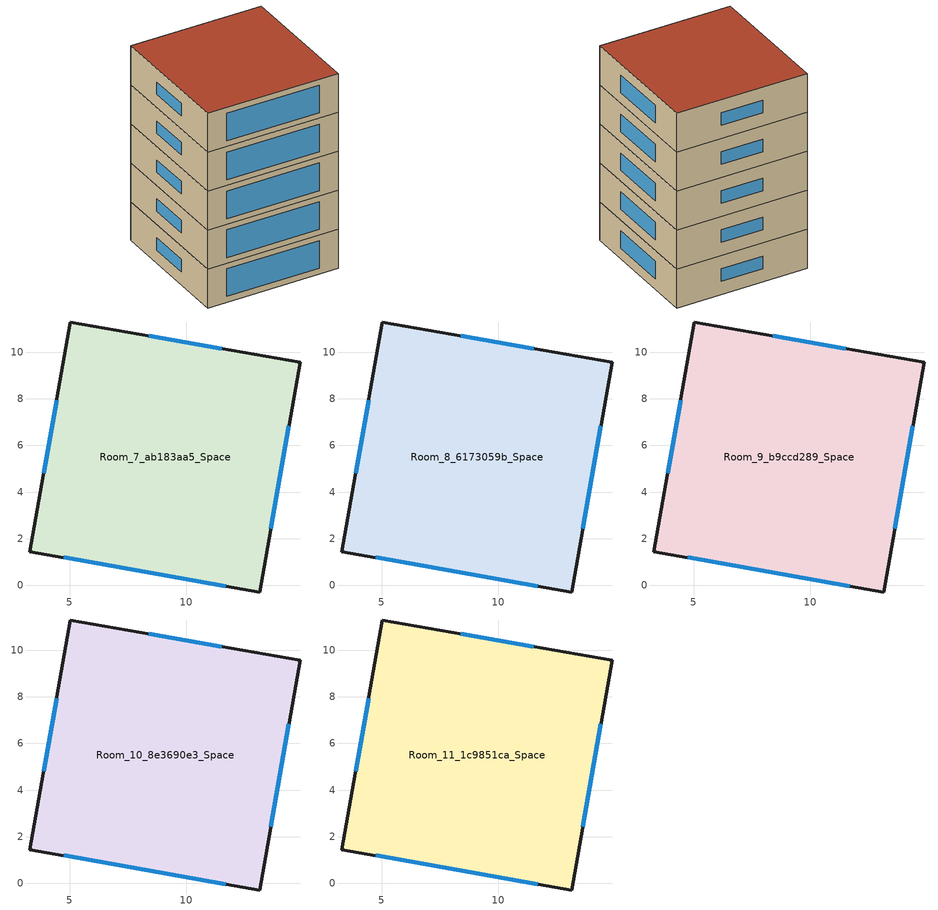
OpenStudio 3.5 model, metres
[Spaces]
Room_7_ab183aa5_Space
 floor ground: 14.89,9.56 13.15,-0.29 3.3,1.45 5.04,11.3 z0
 wall outside: 13.15,-0.29 14.89,9.56 5.04,11.3 3.3,1.45 13.15,-0.29 z0:3
 window: 13.63,2.43 14.41,6.84 z0.83:2.17; 11.52,10.15 8.41,10.7 / 4.44,7.93 3.9,4.82 z1.03:1.97; 4.74,1.19 11.71,-0.03 z0.44:2.56
Room_8_6173059b_Space
 floor to Room_7_ab183aa5_Space: 14.89,9.56 13.15,-0.29 3.3,1.45 5.04,11.3 z3
 wall outside: 13.15,-0.29 14.89,9.56 5.04,11.3 3.3,1.45 13.15,-0.29 z3:6
 window: 13.63,2.43 14.41,6.84 z3.83:5.17; 11.52,10.15 8.41,10.7 / 4.44,7.93 3.9,4.82 z4.03:4.97; 4.74,1.19 11.71,-0.03 z3.44:5.56
Room_9_b9ccd289_Space
 floor to Room_8_6173059b_Space: 14.89,9.56 13.15,-0.29 3.3,1.45 5.04,11.3 z6
 wall outside: 13.15,-0.29 14.89,9.56 5.04,11.3 3.3,1.45 13.15,-0.29 z6:9
 window: 13.63,2.43 14.41,6.84 z6.83:8.17; 11.52,10.15 8.41,10.7 / 4.44,7.93 3.9,4.82 z7.03:7.97; 4.74,1.19 11.71,-0.03 z6.44:8.56
Room_10_8e3690e3_Space
 floor to Room_9_b9ccd289_Space: 14.89,9.56 13.15,-0.29 3.3,1.45 5.04,11.3 z9
 wall outside: 13.15,-0.29 14.89,9.56 5.04,11.3 3.3,1.45 13.15,-0.29 z9:12
 window: 13.63,2.43 14.41,6.84 z9.83:11.17; 11.52,10.15 8.41,10.7 / 4.44,7.93 3.9,4.82 z10.03:10.97; 4.74,1.19 11.71,-0.03 z9.44:11.56
Room_11_1c9851ca_Space
 floor to Room_10_8e3690e3_Space: 14.89,9.56 13.15,-0.29 3.3,1.45 5.04,11.3 z12
 wall outside: 13.15,-0.29 14.89,9.56 5.04,11.3 3.3,1.45 13.15,-0.29 z12:15
 window: 13.63,2.43 14.41,6.84 z12.83:14.17; 11.52,10.15 8.41,10.7 / 4.44,7.93 3.9,4.82 z13.03:13.97; 4.74,1.19 11.71,-0.03 z12.44:14.56
 roof outside: 5.04,11.3 3.3,1.45 13.15,-0.29 14.89,9.56 z15
[Building]
Building 1: North Axis {deg}=0; Default Construction Set=Default Generic Construction Set; Standards Building Type=MediumOffice
[Site]
Site 1: Terrain=City
[SizingPeriod:DesignDay] Barometric Pressure {Pa}=101225; Wind Speed {m/s}=4.7; Day of Month=21; Humidity Condition Type=Wetbulb; Solar Model Indicator=ASHRAEClearSky
Name | Maximum Dry-Bulb Temperature {C} | Daily Dry-Bulb Temperature Range {deltaC} | Wind Direction {deg} | Sky Clearness | Month | Day Type | Wetbulb or DewPoint at Maximum Dry-Bulb {C}
Haifa.AP Heating Design Day 99.6% Condns DB | 8 | 0 | 74 | 0 | 1 | WinterDesignDay | 8
Haifa.AP Cooling Design Day 0.4% Condns DB=>MWB | 32 | 7.1 | 245 | 1 | 8 | SummerDesignDay | 21.3
[Site:WaterMainsTemperature]
Calculation Method=CorrelationFromWeatherFile
[ClimateZones]
Climate Zone Institution Name 1=ASHRAE; Climate Zone Document Name 1=ANSI/ASHRAE Standard 169; Climate Zone Document Year 1=2006; Climate Zone Value 1=3A
[Material]
Name | Roughness | Thickness {m} | Conductivity {W/m-K} | Density {kg/m3} | Specific Heat {J/kg-K} | Thermal Absorptance | Solar Absorptance | Visible Absorptance
Generic Roof Membrane | MediumRough | 0.01 | 0.16 | 1120 | 1460 | 0.9 | 0.65 | 0.65
Generic Acoustic Tile | MediumSmooth | 0.02 | 0.06 | 368 | 590 | 0.9 | 0.2 | 0.2
Generic 25mm Wood | MediumSmooth | 0.0254 | 0.15 | 608 | 1630 | 0.9 | 0.5 | 0.5
Generic HW Concrete | MediumRough | 0.2 | 1.95 | 2240 | 900 | 0.9 | 0.8 | 0.8
Generic Gypsum Board | MediumSmooth | 0.0127 | 0.16 | 800 | 1090 | 0.9 | 0.5 | 0.5
Generic Wall Air Gap | Smooth | 0.1 | 0.667 | 1.28 | 1000 | 0.9 | 0.7 | 0.7
Generic Ceiling Air Gap | Smooth | 0.1 | 0.556 | 1.28 | 1000 | 0.9 | 0.7 | 0.7
Generic Brick | MediumRough | 0.1 | 0.9 | 1920 | 790 | 0.9 | 0.65 | 0.65
Generic 50mm Insulation | MediumRough | 0.05 | 0.03 | 43 | 1210 | 0.9 | 0.7 | 0.7
Generic Painted Metal | Smooth | 0.0015 | 45 | 7690 | 410 | 0.9 | 0.5 | 0.5
Generic LW Concrete | MediumRough | 0.1 | 0.53 | 1280 | 840 | 0.9 | 0.8 | 0.8
Generic 25mm Insulation | MediumRough | 0.025 | 0.03 | 43 | 1210 | 0.9 | 0.7 | 0.7
Material 1 | Smooth | 0.1 | 0.1 | 0.1 | 100 |  | 0.65 | 0.65
[WindowMaterial:Gas]
Generic Window Air Gap: Gas Type=Air; Thickness {m}=0.0127
[WindowMaterial:Glazing] Optical Data Type=SpectralAverage; Thickness {m}=0.006; Infrared Transmittance at Normal Incidence=0; Front Side Infrared Hemispherical Emissivity=0.84; Conductivity {W/m-K}=1; Dirt Correction Factor for Solar and Visible Transmittance=1; Solar Diffusing=No
Name | Solar Transmittance at Normal Incidence | Front Side Solar Reflectance at Normal Incidence | Back Side Solar Reflectance at Normal Incidence | Visible Transmittance at Normal Incidence | Front Side Visible Reflectance at Normal Incidence | Back Side Visible Reflectance at Normal Incidence | Back Side Infrared Hemispherical Emissivity
Generic Low-e Glass | 0.45 | 0.36 | 0.36 | 0.71 | 0.21 | 0.21 | 0.047
Generic Clear Glass | 0.77 | 0.07 | 0.07 | 0.88 | 0.08 | 0.08 | 0.84
[Construction]
Generic Interior Door: Generic 25mm Wood
Generic Single Pane: Generic Clear Glass
Generic Shade: Material 1
Generic Interior Ceiling: Generic LW Concrete, Generic Ceiling Air Gap, Generic Acoustic Tile
Generic Interior Wall: Generic Gypsum Board, Generic Wall Air Gap, Generic Gypsum Board
Generic Exposed Floor: Generic Painted Metal, Generic Ceiling Air Gap, Generic 50mm Insulation, Generic LW Concrete
Generic Interior Floor: Generic Acoustic Tile, Generic Ceiling Air Gap, Generic LW Concrete
Generic Ground Slab: Generic 50mm Insulation, Generic HW Concrete
Generic Roof: Generic Roof Membrane, Generic 50mm Insulation, Generic LW Concrete, Generic Ceiling Air Gap, Generic Acoustic Tile
Generic Exterior Wall: Generic Brick, Generic LW Concrete, Generic 50mm Insulation, Generic Wall Air Gap, Generic Gypsum Board
Generic Underground Wall: Generic 50mm Insulation, Generic HW Concrete, Generic Wall Air Gap, Generic Gypsum Board
Generic Underground Roof: Generic 50mm Insulation, Generic HW Concrete, Generic Ceiling Air Gap, Generic Acoustic Tile
Generic Double Pane: Generic Low-e Glass, Generic Window Air Gap, Generic Clear Glass
Generic Exterior Door: Generic Painted Metal, Generic 25mm Insulation, Generic Painted Metal
[Construction:AirBoundary]
Generic Air Boundary: None, 0
[DefaultConstructionSet]
Default Generic Construction Set: Default Exterior Surface Constructions=Default Surface Constructions 2; Default Interior Surface Constructions=Default Surface Constructions 1; Default Ground Contact Surface Constructions=Default Surface Constructions 3; Default Exterior SubSurface Constructions=Default Sub Surface Constructions 2; Default Interior SubSurface Constructions=Default Sub Surface Constructions 1; Interior Partition Construction=Generic Air Boundary; Space Shading Construction=Generic Shade; Adiabatic Surface Construction=Generic Interior Wall
[DefaultSurfaceConstructions]
Name | Floor Construction | Wall Construction | Roof Ceiling Construction
Default Surface Constructions 1 | Generic Interior Floor | Generic Interior Wall | Generic Interior Ceiling
Default Surface Constructions 2 | Generic Exposed Floor | Generic Exterior Wall | Generic Roof
Default Surface Constructions 3 | Generic Ground Slab | Generic Underground Wall | Generic Underground Roof
[DefaultSubSurfaceConstructions]
Name | Fixed Window Construction | Operable Window Construction | Door Construction | Glass Door Construction | Overhead Door Construction | Skylight Construction
Default Sub Surface Constructions 1 | Generic Single Pane | Generic Single Pane | Generic Interior Door | Generic Single Pane
Default Sub Surface Constructions 2 | Generic Double Pane | Generic Double Pane | Generic Exterior Door | Generic Double Pane | Generic Exterior Door | Generic Double Pane
[SpaceType]
Generic Office Program: Design Specification Outdoor Air Object=Generic Office Ventilation
[People:Definition]
Generic Office People: Number of People Calculation Method=People/Area; People per Space Floor Area {person/m2}=0.0565; Fraction Radiant=0.3; Sensible Heat Fraction=Autocalculate
[People]
Generic Office People: People Definition=Generic Office People; Space or SpaceType=Generic Office Program; Number of People Schedule=Generic Office Occupancy; Activity Level Schedule=Seated Adult Activity; Multiplier=1
[Lights:Definition]
Generic Office Lighting: Design Level Calculation Method=Watts/Area; Watts per Space Floor Area {W/m2}=10.55; Fraction Radiant=0.7; Fraction Visible=0.2; Return Air Fraction=0
[Lights]
Generic Office Lighting: Lights Definition=Generic Office Lighting; Space or SpaceType=Generic Office Program; Schedule=Generic Office Lighting; Fraction Replaceable=1
[ElectricEquipment:Definition]
Generic Office Equipment: Design Level Calculation Method=Watts/Area; Watts per Space Floor Area {W/m2}=10.33; Fraction Latent=0; Fraction Radiant=0.5; Fraction Lost=0
[ElectricEquipment]
Generic Office Equipment: Electric Equipment Definition=Generic Office Equipment; Space or SpaceType=Generic Office Program; Schedule=Generic Office Equipment
[SpaceInfiltration:DesignFlowRate]
Generic Office Infiltration: Space or SpaceType=Generic Office Program; Schedule=Generic Office Infiltration; Design Flow Rate Calculation Method=Flow/ExteriorArea; Flow per Exterior Surface Area {m3/s-m2}=0.0002266; Constant Term Coefficient=1; Temperature Term Coefficient=0; Velocity Term Coefficient=0
[DesignSpecification:OutdoorAir]
Generic Office Ventilation: Outdoor Air Flow per Person {m3/s-person}=0.00236; Outdoor Air Flow per Floor Area {m3/s-m2}=0.000305; Outdoor Air Flow Rate {m3/s}=0; Outdoor Air Flow Air Changes per Hour {1/hr}=0
[Space] Space Type=Generic Office Program; Building Story=UndefiniedStory
Name | Thermal Zone
Room_7_ab183aa5_Space | Room_7_ab183aa5
Room_8_6173059b_Space | Room_8_6173059b
Room_9_b9ccd289_Space | Room_9_b9ccd289
Room_10_8e3690e3_Space | Room_10_8e3690e3
Room_11_1c9851ca_Space | Room_11_1c9851ca
[ThermalZone] Use Ideal Air Loads=No
Name | Thermostat
Room_7_ab183aa5 | Generic Office Setpoints
Room_8_6173059b | Generic Office Setpoints 1
Room_9_b9ccd289 | Generic Office Setpoints 2
Room_10_8e3690e3 | Generic Office Setpoints 3
Room_11_1c9851ca | Generic Office Setpoints 4
[Sizing:Zone] Zone Cooling Design Supply Air Temperature Input Method=SupplyAirTemperature; Zone Cooling Design Supply Air Temperature {C}=14; Zone Cooling Design Supply Air Temperature Difference {deltaC}=11.11; Zone Heating Design Supply Air Temperature Input Method=SupplyAirTemperature; Zone Heating Design Supply Air Temperature {C}=40; Zone Heating Design Supply Air Temperature Difference {deltaC}=11.11; Zone Cooling Design Supply Air Humidity Ratio {kg-H2O/kg-air}=0.0085; Zone Heating Design Supply Air Humidity Ratio {kg-H2O/kg-air}=0.008; Cooling Design Air Flow Method=DesignDay; Heating Design Air Flow Method=DesignDay; Account for Dedicated Outdoor Air System=No; Dedicated Outdoor Air System Control Strategy=NeutralSupplyAir; Dedicated Outdoor Air Low Setpoint Temperature for Design {C}=autosize; Dedicated Outdoor Air High Setpoint Temperature for Design {C}=autosize; Zone Load Sizing Method=Sensible Load Only No Latent Load; Zone Latent Cooling Design Supply Air Humidity Ratio Input Method=HumidityRatioDifference; Zone Cooling Design Supply Air Humidity Ratio Difference {kgWater/kgDryAir}=0.005; Zone Latent Heating Design Supply Air Humidity Ratio Input Method=HumidityRatioDifference; Zone Humidification Design Supply Air Humidity Ratio Difference {kgWater/kgDryAir}=0.005
Room_7_ab183aa5; Room_8_6173059b; Room_9_b9ccd289; Room_10_8e3690e3; Room_11_1c9851ca
[Zone equipment]
Room_7_ab183aa5: Room_7_ab183aa5 Ideal Loads Air System
Room_8_6173059b: Room_8_6173059b Ideal Loads Air System
Room_9_b9ccd289: Room_9_b9ccd289 Ideal Loads Air System
Room_10_8e3690e3: Room_10_8e3690e3 Ideal Loads Air System
Room_11_1c9851ca: Room_11_1c9851ca Ideal Loads Air System
[BuildingStory]
UndefiniedStory
[ThermostatSetpoint:DualSetpoint] Heating Setpoint Temperature Schedule=Generic Office Heating; Cooling Setpoint Temperature Schedule=Generic Office Cooling
Generic Office Setpoints; Generic Office Setpoints 1; Generic Office Setpoints 2; Generic Office Setpoints 3; Generic Office Setpoints 4
[ZoneHVAC:IdealLoadsAirSystem] Maximum Heating Supply Air Temperature {C}=50; Minimum Cooling Supply Air Temperature {C}=13; Heating Limit=LimitCapacity; Maximum Sensible Heating Capacity {W}=autosize; Cooling Limit=LimitFlowRateAndCapacity; Maximum Cooling Air Flow Rate {m3/s}=autosize; Maximum Total Cooling Capacity {W}=autosize; Dehumidification Control Type=None; Demand Controlled Ventilation Type=None; Outdoor Air Economizer Type=DifferentialDryBulb; Sensible Heat Recovery Effectiveness=0; Latent Heat Recovery Effectiveness=0
Room_7_ab183aa5 Ideal Loads Air System; Room_8_6173059b Ideal Loads Air System; Room_9_b9ccd289 Ideal Loads Air System; Room_10_8e3690e3 Ideal Loads Air System; Room_11_1c9851ca Ideal Loads Air System
[Schedule:Ruleset]
Name | Default Day Schedule | Summer Design Day Schedule | Winter Design Day Schedule | Holiday Schedule
Generic Office Infiltration | OfficeMedium INFIL_SCH_PNNL_Default | OfficeMedium INFIL_SCH_PNNL_Wkdy_SmrDsn 1 | OfficeMedium INFIL_SCH_PNNL_Sat_WntrDsn 1 | OfficeMedium INFIL_SCH_PNNL_Default 1
Generic Office Heating | OfficeMedium HTGSETP_SCH_YES_OPTIMUM_Default | OfficeMedium HTGSETP_SCH_YES_OPTIMUM_Default_SmrDsn 1 | OfficeMedium HTGSETP_SCH_YES_OPTIMUM_WntrDsn 1 | OfficeMedium HTGSETP_SCH_YES_OPTIMUM_Default 1
Generic Office Equipment | OfficeMedium BLDG_EQUIP_SCH_2013_Sun | OfficeMedium BLDG_EQUIP_SCH_2013_SmrDsn 1 | OfficeMedium BLDG_EQUIP_SCH_2013_WntrDsn 1 | OfficeMedium BLDG_EQUIP_SCH_2013_Sat 1
Generic Office Cooling | OfficeMedium CLGSETP_SCH_YES_OPTIMUM_Default | OfficeMedium CLGSETP_SCH_YES_OPTIMUM_SmrDsn 1 | OfficeMedium CLGSETP_SCH_YES_OPTIMUM_Default_WntrDsn 1 | OfficeMedium CLGSETP_SCH_YES_OPTIMUM_Default 1
Seated Adult Activity | Seated Adult Activity_Day Schedule
Generic Office Lighting | OfficeMedium BLDG_LIGHT_SCH_2013_Sun | OfficeMedium BLDG_LIGHT_SCH_2013_SmrDsn 1 | OfficeMedium BLDG_LIGHT_SCH_2013_WntrDsn 1 | OfficeMedium BLDG_LIGHT_SCH_2013_Sat 1
Generic Office Occupancy | OfficeMedium BLDG_OCC_SCH_Default | OfficeMedium BLDG_OCC_SCH_SmrDsn 1 | OfficeMedium BLDG_OCC_SCH_WntrDsn 1 | OfficeMedium BLDG_OCC_SCH_Default 1
[Schedule:Day]
OfficeMedium INFIL_SCH_PNNL_Default; OfficeMedium INFIL_SCH_PNNL_Default 1; OfficeMedium BLDG_EQUIP_SCH_2013_SmrDsn 1; OfficeMedium BLDG_LIGHT_SCH_2013_SmrDsn 1: 24, 0, 1
OfficeMedium INFIL_SCH_PNNL_Wkdy_SmrDsn 1; Schedule Day 1: 6, 0, 1, 22, 0, 0.25, 24, 0, 1
OfficeMedium INFIL_SCH_PNNL_Sat_WntrDsn 1; Schedule Day 2: 6, 0, 1, 18, 0, 0.25, 24, 0, 1
OfficeMedium HTGSETP_SCH_YES_OPTIMUM_Default; OfficeMedium HTGSETP_SCH_YES_OPTIMUM_Default 1; OfficeMedium HTGSETP_SCH_YES_OPTIMUM_Default_SmrDsn 1: 24, 0, 15.6
OfficeMedium HTGSETP_SCH_YES_OPTIMUM_WntrDsn 1: 5, 0, 15.6, 6, 0, 17.6, 7, 0, 19.6, 22, 0, 21, 24, 0, 15.6
Schedule Day 3: 5, 0, 15.6, 6, 0, 17.8, 7, 0, 20, 22, 0, 21, 24, 0, 15.6
Schedule Day 4: 5, 0, 15.6, 6, 0, 17.8, 7, 0, 20, 17, 0, 21, 24, 0, 15.6
OfficeMedium BLDG_EQUIP_SCH_2013_Sun: 6, 0, 0.230755, 18, 0, 0.288107, 24, 0, 0.230755
OfficeMedium BLDG_EQUIP_SCH_2013_Sat 1; Schedule Day 6: 6, 0, 0.230755, 8, 0, 0.381235, 12, 0, 0.476543, 17, 0, 0.33358, 19, 0, 0.285926, 24, 0, 0.230755
OfficeMedium BLDG_EQUIP_SCH_2013_WntrDsn 1; OfficeMedium BLDG_LIGHT_SCH_2013_WntrDsn 1; OfficeMedium BLDG_OCC_SCH_WntrDsn 1: 24, 0, 0
Schedule Day 5: 6, 0, 0.307674, 8, 0, 0.381235, 12, 0, 0.857778, 13, 0, 0.76247, 17, 0, 0.857778, 18, 0, 0.476543, 24, 0, 0.381235
OfficeMedium CLGSETP_SCH_YES_OPTIMUM_Default; OfficeMedium CLGSETP_SCH_YES_OPTIMUM_Default 1; OfficeMedium CLGSETP_SCH_YES_OPTIMUM_Default_WntrDsn 1: 24, 0, 26.7
OfficeMedium CLGSETP_SCH_YES_OPTIMUM_SmrDsn 1: 5, 0, 26.7, 6, 0, 25.7, 7, 0, 25, 22, 0, 24, 24, 0, 26.7
Schedule Day 7: 5, 0, 26.7, 6, 0, 25.6, 7, 0, 25, 22, 0, 24, 24, 0, 26.7
Schedule Day 8: 5, 0, 26.7, 6, 0, 25.7, 7, 0, 25, 17, 0, 24, 24, 0, 26.7
Seated Adult Activity_Day Schedule: 24, 0, 120
OfficeMedium BLDG_LIGHT_SCH_2013_Sun: 6, 0, 0.05, 18, 0, 0.0431163, 24, 0, 0.05
OfficeMedium BLDG_LIGHT_SCH_2013_Sat 1; Schedule Day 10: 6, 0, 0.05, 8, 0, 0.0862326, 12, 0, 0.258698, 17, 0, 0.129349, 19, 0, 0.0431163, 24, 0, 0.05
Schedule Day 9: 5, 0, 0.05, 6, 0, 0.1, 7, 0, 0.0862326, 8, 0, 0.258698, 17, 0, 0.776093, 18, 0, 0.431163, 20, 0, 0.258698, 22, 0, 0.172465, 23, 0, 0.0862326, 24, 0, 0.0431163
OfficeMedium BLDG_OCC_SCH_Default; OfficeMedium BLDG_OCC_SCH_Default 1: 6, 0, 0, 18, 0, 0.05, 24, 0, 0
OfficeMedium BLDG_OCC_SCH_SmrDsn 1: 6, 0, 0, 22, 0, 1, 24, 0, 0.05
Schedule Day 11: 6, 0, 0, 7, 0, 0.1, 8, 0, 0.2, 12, 0, 0.95, 13, 0, 0.5, 17, 0, 0.95, 18, 0, 0.3, 22, 0, 0.1, 24, 0, 0.05
Schedule Day 12: 6, 0, 0, 8, 0, 0.1, 12, 0, 0.3, 17, 0, 0.1, 19, 0, 0.05, 24, 0, 0
[Schedule:Rule] Apply Sunday=No; Date Specification Type=DateRange; Start Month=1; Start Day=1; End Month=12; End Day=31
Name | Schedule Ruleset | Rule Order | Day Schedule | Apply Monday | Apply Tuesday | Apply Wednesday | Apply Thursday | Apply Friday | Apply Saturday
Schedule Rule 1 | Generic Office Infiltration | 0 | Schedule Day 1 | Yes | Yes | Yes | Yes | Yes | No
Schedule Rule 2 | Generic Office Infiltration | 1 | Schedule Day 2 | No | No | No | No | No | Yes
Schedule Rule 3 | Generic Office Heating | 0 | Schedule Day 3 | Yes | Yes | Yes | Yes | Yes | No
Schedule Rule 4 | Generic Office Heating | 1 | Schedule Day 4 | No | No | No | No | No | Yes
Schedule Rule 5 | Generic Office Equipment | 0 | Schedule Day 5 | Yes | Yes | Yes | Yes | Yes | No
Schedule Rule 6 | Generic Office Equipment | 1 | Schedule Day 6 | No | No | No | No | No | Yes
Schedule Rule 7 | Generic Office Cooling | 0 | Schedule Day 7 | Yes | Yes | Yes | Yes | Yes | No
Schedule Rule 8 | Generic Office Cooling | 1 | Schedule Day 8 | No | No | No | No | No | Yes
Schedule Rule 9 | Generic Office Lighting | 0 | Schedule Day 9 | Yes | Yes | Yes | Yes | Yes | No
Schedule Rule 10 | Generic Office Lighting | 1 | Schedule Day 10 | No | No | No | No | No | Yes
Schedule Rule 11 | Generic Office Occupancy | 0 | Schedule Day 11 | Yes | Yes | Yes | Yes | Yes | No
Schedule Rule 12 | Generic Office Occupancy | 1 | Schedule Day 12 | No | No | No | No | No | Yes
